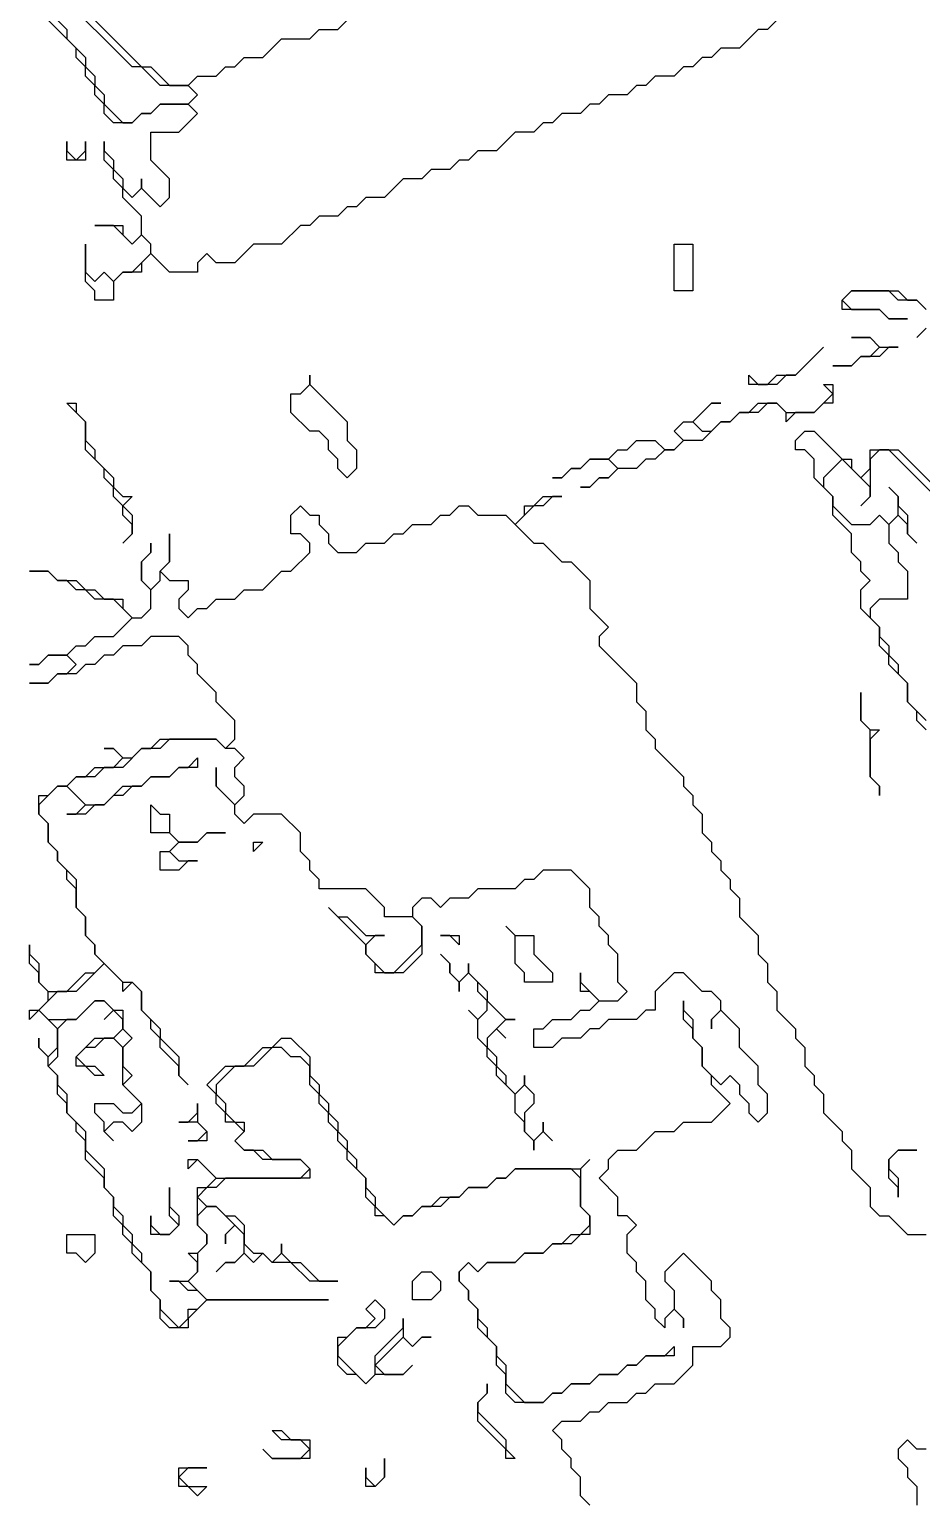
# Model space of a CAD drawing. Header units: metres. Extents: x 0 to 96.9, y 0 to 54.3.
# Drawn here: x 0 to 9.55, y 26.55 to 42.3 of the extents above; entities that cross this region are included whole.
import ezdxf

# ---------------------------------------------------------------- set-up
doc = ezdxf.new("R2010")
doc.units = ezdxf.units.M

msp = doc.modelspace()

# ---------------------------------------------------------------- linework, layer by layer
for points in [[(0.1, 42.6), (0.4, 42.3), (0.4, 42.2), (0.6, 42), (0.6, 41.9), (0.7, 41.8), (0.7, 41.7), (0.8, 41.6), (0.8, 41.5), (1, 41.3), (1.1, 41.3), (1.2, 41.4), (1.3, 41.4), (1.4, 41.5), (1.7, 41.5), (1.8, 41.6), (1.7, 41.7), (1.4, 41.7), (1.2, 41.9), (1.1, 41.9), (0.3, 42.7)], [(0.5, 42.6), (1.2, 41.9), (1.3, 41.9), (1.5, 41.7), (1.7, 41.7), (1.8, 41.8), (2, 41.8), (2.1, 41.9), (2.2, 41.9), (2.3, 42), (2.5, 42), (2.7, 42.2), (3, 42.2), (3.1, 42.3), (3.3, 42.3), (3.4, 42.4)], [(8, 42.4), (7.9, 42.3), (7.8, 42.3), (7.6, 42.1), (7.4, 42.1), (7.3, 42), (7.2, 42), (7.1, 41.9), (7, 41.9), (6.9, 41.8), (6.7, 41.8), (6.6, 41.7), (6.5, 41.7), (6.4, 41.6), (6.2, 41.6), (6.1, 41.5), (6, 41.5), (5.9, 41.4), (5.7, 41.4), (5.6, 41.3), (5.5, 41.3), (5.4, 41.2), (5.2, 41.2), (5, 41), (4.8, 41), (4.7, 40.9), (4.6, 40.9), (4.5, 40.8), (4.3, 40.8), (4.2, 40.7), (4, 40.7), (3.8, 40.5), (3.6, 40.5), (3.5, 40.4), (3.4, 40.4), (3.3, 40.3), (3.1, 40.3), (3, 40.2), (2.9, 40.2), (2.7, 40), (2.4, 40), (2.2, 39.8), (2, 39.8), (1.9, 39.9), (1.8, 39.8), (1.8, 39.7), (1.5, 39.7), (1.3, 39.9), (1.2, 39.8), (1.2, 39.7), (1, 39.7), (0.9, 39.6), (0.9, 39.4), (0.7, 39.4), (0.7, 39.5), (0.6, 39.6), (0.6, 40), (0.6, 39.7), (0.7, 39.6), (0.8, 39.7), (0.9, 39.6), (1, 39.7), (1.1, 39.7), (1.3, 39.9), (1.3, 40), (1.2, 40.1), (1.1, 40), (0.9, 40.2), (0.7, 40.2), (1, 40.2), (1, 40.1), (1.1, 40), (1.2, 40.1), (1.2, 40.3), (1, 40.5), (1, 40.6), (0.9, 40.7), (0.9, 40.8), (0.8, 40.9), (0.8, 41.1), (0.8, 41), (0.9, 40.9), (0.9, 40.8), (1, 40.7), (1, 40.6), (1.1, 40.5), (1.2, 40.6), (1.2, 40.7), (1.2, 40.6), (1.4, 40.4), (1.5, 40.5), (1.5, 40.7), (1.3, 40.9), (1.3, 41.2), (1.6, 41.2), (1.8, 41.4), (1.7, 41.5), (1.4, 41.5), (1.3, 41.4), (1.2, 41.4), (1.1, 41.3), (0.9, 41.3), (0.8, 41.4), (0.8, 41.5), (0.7, 41.6), (0.7, 41.7), (0.6, 41.8), (0.6, 41.9), (0.5, 42), (0.5, 42.1), (0.2, 42.4)], [(9.6, 39.3), (9.5, 39.4), (9.3, 39.4), (9.2, 39.5), (8.8, 39.5), (8.7, 39.4), (8.8, 39.3), (9.1, 39.3), (9.2, 39.2), (9.4, 39.2), (9.2, 39.2), (9.1, 39.3), (8.7, 39.3), (8.7, 39.4), (8.8, 39.5), (9.3, 39.5), (9.4, 39.4), (9.5, 39.4), (9.6, 39.3)], [(9.6, 39.1), (9.5, 39), (9.6, 39.1)], [(9.6, 34.8), (9.5, 34.9), (9.5, 35), (9.4, 35.1), (9.4, 35.3), (9.2, 35.5), (9.2, 35.6), (9.1, 35.7), (9.1, 35.9), (8.9, 36.1), (8.9, 36.3), (9, 36.4), (8.9, 36.5), (8.9, 36.6), (8.8, 36.7), (8.8, 36.9), (8.6, 37.1), (8.6, 37.3), (8.4, 37.5), (8.4, 37.7), (8.3, 37.8), (8.2, 37.8), (8.2, 37.9), (8.3, 38), (8.4, 38), (8.7, 37.7), (8.8, 37.7), (8.8, 37.6), (8.9, 37.5), (9, 37.6), (9, 37.8), (9.3, 37.8), (9.7, 37.4)], [(9.7, 37.3), (9.2, 37.8), (9.1, 37.8), (9, 37.7), (9, 37.3), (8.9, 37.2), (9, 37.3), (9, 37.4), (8.7, 37.7), (8.5, 37.5), (8.5, 37.4), (8.6, 37.3), (8.6, 37.2), (8.8, 37), (9, 37), (9.1, 37.1), (9.2, 37), (9.3, 37.1), (9.3, 37.3), (9.2, 37.4), (9.3, 37.3), (9.3, 37.2), (9.4, 37.1), (9.4, 36.9), (9.5, 36.8), (9.4, 36.9), (9.4, 37), (9.3, 37.1), (9.2, 37), (9.2, 36.8), (9.3, 36.7), (9.3, 36.6), (9.4, 36.5), (9.4, 36.2), (9.1, 36.2), (9, 36.1), (9, 36), (9.1, 35.9), (9.1, 35.8), (9.2, 35.7), (9.2, 35.6), (9.3, 35.5), (9.3, 35.4), (9.4, 35.3), (9.4, 35.1), (9.6, 34.9)], [(6, 26.5), (5.9, 26.6), (5.9, 26.8), (5.8, 26.9), (5.8, 27), (5.7, 27.1), (5.7, 27.2), (5.6, 27.3), (5.7, 27.4), (5.9, 27.4), (6, 27.5), (6.1, 27.5), (6.2, 27.6), (6.4, 27.6), (6.5, 27.7), (6.6, 27.7), (6.7, 27.8), (6.9, 27.8), (7.1, 28), (7.1, 28.2), (7.4, 28.2), (7.5, 28.3), (7.5, 28.4), (7.4, 28.5), (7.4, 28.7), (7.3, 28.8), (7.3, 28.9), (7, 29.2), (6.8, 29), (6.8, 28.9), (6.9, 28.8), (6.9, 28.6), (7, 28.5), (7, 28.4), (7, 28.5), (6.9, 28.6), (6.8, 28.5), (6.8, 28.4), (6.7, 28.5), (6.7, 28.6), (6.6, 28.7), (6.6, 28.9), (6.5, 29), (6.5, 29.1), (6.4, 29.2), (6.4, 29.4), (6.5, 29.5), (6.4, 29.6), (6.3, 29.6), (6.3, 29.8), (6.1, 30), (6.2, 30.1), (6.2, 30.2), (6.3, 30.3), (6.5, 30.3), (6.7, 30.5), (6.9, 30.5), (7, 30.6), (7.3, 30.6), (7.5, 30.8), (7.3, 31), (7.3, 31.1), (7.2, 31.2), (7.2, 31.4), (7.1, 31.5), (7.1, 31.6), (7, 31.7), (7, 31.9), (7, 31.8), (7.1, 31.7), (7.1, 31.5), (7.2, 31.4), (7.2, 31.2), (7.4, 31), (7.5, 31.1), (7.6, 31), (7.6, 30.9), (7.7, 30.8), (7.7, 30.7), (7.8, 30.6), (7.9, 30.7), (7.9, 30.9), (7.8, 31), (7.8, 31.2), (7.6, 31.4), (7.6, 31.6), (7.4, 31.8), (7.3, 31.7), (7.3, 31.6), (7.3, 31.7), (7.4, 31.8), (7.4, 31.9), (7.3, 32), (7.2, 32), (7, 32.2), (6.9, 32.2), (6.7, 32), (6.7, 31.8), (6.6, 31.8), (6.5, 31.7), (6.2, 31.7), (6.1, 31.6), (6, 31.6), (5.9, 31.5), (5.7, 31.5), (5.6, 31.4), (5.4, 31.4), (5.4, 31.6), (5.5, 31.6), (5.6, 31.7), (5.8, 31.7), (5.9, 31.8), (6, 31.8), (6.1, 31.9), (6, 32), (5.9, 32), (5.9, 32.2), (5.9, 32.1), (6.1, 31.9), (6.3, 31.9), (6.4, 32), (6.3, 32.1), (6.3, 32.4), (6.2, 32.5), (6.2, 32.6), (6.1, 32.7), (6.1, 32.8), (6, 32.9), (6, 33.1), (5.8, 33.3), (5.5, 33.3), (5.4, 33.2), (5.3, 33.2), (5.2, 33.1), (4.8, 33.1), (4.7, 33), (4.5, 33), (4.4, 32.9), (4.3, 33), (4.2, 33), (4.1, 32.9), (4.1, 32.8), (4.2, 32.7), (4.2, 32.4), (4, 32.2), (3.7, 32.2), (3.7, 32.3), (3.6, 32.4), (3.6, 32.5), (3.2, 32.9), (3.3, 32.8), (3.4, 32.8), (3.6, 32.6), (3.8, 32.6), (3.7, 32.6), (3.6, 32.5), (3.6, 32.4), (3.8, 32.2), (3.9, 32.2), (4.2, 32.5), (4.2, 32.7), (4.1, 32.8), (3.8, 32.8), (3.8, 32.9), (3.6, 33.1), (3.1, 33.1), (3.1, 33.2), (3, 33.3), (3, 33.4), (2.9, 33.5), (2.9, 33.7), (2.7, 33.9), (2.4, 33.9), (2.3, 33.8), (2.2, 33.9), (2.2, 34), (2, 34.2), (2, 34.4), (2, 34.2), (2.2, 34), (2.3, 34.1), (2.3, 34.2), (2.2, 34.3), (2.2, 34.4), (2.3, 34.5), (2.2, 34.6), (2.1, 34.6), (2, 34.7), (1.5, 34.7), (1.4, 34.6), (1.2, 34.6), (1, 34.4), (0.8, 34.4), (0.7, 34.3), (0.5, 34.3), (0.4, 34.2), (0.6, 34), (0.8, 34), (1, 34.2), (1.2, 34.2), (1.3, 34.3), (1.5, 34.3), (1.6, 34.4), (1.7, 34.4), (1.8, 34.5), (1.8, 34.4), (1.6, 34.4), (1.5, 34.3), (1.3, 34.3), (1.2, 34.2), (1.1, 34.2), (1, 34.1), (0.9, 34.1), (0.8, 34), (0.7, 34), (0.6, 33.9), (0.4, 33.9), (0.5, 33.9), (0.6, 34), (0.4, 34.2), (0.3, 34.2), (0.1, 34), (0.1, 33.9), (0.2, 33.8), (0.2, 33.6), (0.3, 33.5), (0.3, 33.4), (0.5, 33.2), (0.5, 32.9), (0.6, 32.8), (0.6, 32.6), (0.7, 32.5), (0.7, 32.4), (1, 32.1), (1.1, 32.1), (1.2, 32), (1.2, 31.8), (1.4, 31.6), (1.4, 31.5), (1.6, 31.3), (1.6, 31.1), (1.7, 31), (1.6, 31.1), (1.6, 31.2), (1.4, 31.4), (1.4, 31.5), (1.3, 31.6), (1.3, 31.7), (1.2, 31.8), (1.2, 32), (1.1, 32.1), (1, 32), (1, 32.1), (0.8, 32.3), (0.5, 32), (0.3, 32), (0.1, 31.8), (0.2, 31.7), (0.5, 31.7), (0.7, 31.9), (0.8, 31.9), (0.9, 31.8), (1, 31.8), (1, 31.6), (1.1, 31.5), (1, 31.4), (1, 31.2), (1.1, 31.1), (1, 31), (1.2, 30.8), (1.2, 30.6), (1.1, 30.5), (1, 30.6), (0.9, 30.6), (0.8, 30.5), (0.9, 30.4), (0.8, 30.5), (0.8, 30.6), (0.7, 30.7), (0.7, 30.8), (0.9, 30.8), (1, 30.7), (1.1, 30.7), (1.2, 30.8), (1, 31), (1, 31.4), (0.9, 31.5), (0.8, 31.5), (0.7, 31.4), (0.6, 31.4), (0.5, 31.3), (0.6, 31.2), (0.7, 31.2), (0.8, 31.1), (0.7, 31.1), (0.6, 31.2), (0.5, 31.2), (0.5, 31.3), (0.7, 31.5), (0.9, 31.5), (1, 31.6), (1, 31.7), (0.9, 31.8), (0.8, 31.7), (0.9, 31.8), (0.8, 31.9), (0.7, 31.9), (0.5, 31.7), (0.4, 31.7), (0.3, 31.6), (0.3, 31.3), (0.2, 31.2), (0.3, 31.1), (0.3, 31), (0.4, 30.9), (0.4, 30.7), (0.6, 30.5), (0.6, 30.3), (0.8, 30.1), (0.8, 29.9), (0.9, 29.8), (0.9, 29.7), (1, 29.6), (1, 29.5), (1.1, 29.4), (1.1, 29.3), (1.2, 29.2), (1.2, 29.1), (1.3, 29), (1.3, 28.8), (1.4, 28.7), (1.4, 28.6), (1.6, 28.4), (1.7, 28.5), (1.7, 28.6), (1.8, 28.6), (1.9, 28.7), (1.8, 28.8), (1.7, 28.8), (1.6, 28.9), (1.5, 28.9), (1.7, 28.9), (1.8, 29), (1.8, 29.1), (1.7, 29.2), (1.8, 29.2), (1.9, 29.3), (1.9, 29.4), (1.8, 29.5), (1.8, 29.9), (1.9, 29.9), (2, 30), (1.8, 30.2), (1.7, 30.1), (1.7, 30.2), (1.8, 30.2), (2, 30), (2.9, 30), (3, 30.1), (2.9, 30.2), (2.5, 30.2), (2.4, 30.3), (2.3, 30.3), (2.2, 30.4), (2.3, 30.5), (2.2, 30.6), (2.1, 30.6), (2.1, 30.7), (2, 30.8), (2, 30.9), (1.9, 31), (2.1, 31.2), (2.3, 31.2), (2.5, 31.4), (2.6, 31.4), (2.7, 31.5), (2.8, 31.5), (3, 31.3), (3, 31.1), (3.1, 31), (3.1, 30.9), (3.2, 30.8), (3.2, 30.7), (3.3, 30.6), (3.3, 30.5), (3.4, 30.4), (3.4, 30.3), (3.5, 30.2), (3.5, 30.1), (3.6, 30), (3.6, 29.9), (3.7, 29.8), (3.7, 29.7), (3.9, 29.5), (4, 29.6), (4.1, 29.6), (4.2, 29.7), (4.3, 29.7), (4.4, 29.8), (4.6, 29.8), (4.7, 29.9), (4.9, 29.9), (5, 30), (5.1, 30), (5.2, 30.1), (5.9, 30.1), (6, 30.2), (5.9, 30.1), (5.9, 29.7), (6, 29.6), (6, 29.4), (5.9, 29.4), (5.8, 29.3), (5.6, 29.3), (5.5, 29.2), (5.3, 29.2), (5.2, 29.1), (4.9, 29.1), (4.8, 29), (4.7, 29.1), (4.6, 29), (4.6, 28.9), (4.7, 28.8), (4.7, 28.7), (4.8, 28.6), (4.8, 28.5), (4.9, 28.4), (4.9, 28.3), (5, 28.2), (5, 28.1), (5.1, 28), (5.1, 27.8), (5.3, 27.6), (5.5, 27.6), (5.6, 27.7), (5.7, 27.7), (5.8, 27.8), (6, 27.8), (6.1, 27.9), (6.3, 27.9), (6.4, 28), (6.5, 28), (6.6, 28.1), (6.8, 28.1), (6.9, 28.2), (6.9, 28.1), (6.6, 28.1), (6.5, 28), (6.4, 28), (6.3, 27.9), (6.1, 27.9), (6, 27.8), (5.8, 27.8), (5.7, 27.7), (5.6, 27.7), (5.5, 27.6), (5.2, 27.6), (5.1, 27.7), (5.1, 27.9), (5, 28), (5, 28.2), (4.8, 28.4), (4.8, 28.6), (4.7, 28.7), (4.7, 28.8), (4.6, 28.9), (4.6, 29), (4.7, 29.1), (4.8, 29), (4.9, 29.1), (5.2, 29.1), (5.3, 29.2), (5.5, 29.2), (5.6, 29.3), (5.7, 29.3), (5.8, 29.4), (5.9, 29.4), (6, 29.5), (6, 29.6), (5.9, 29.7), (5.9, 30), (5.8, 30.1), (5.2, 30.1), (5.1, 30), (5, 30), (4.9, 29.9), (4.7, 29.9), (4.6, 29.8), (4.5, 29.8), (4.4, 29.7), (4.2, 29.7), (4.1, 29.6), (4, 29.6), (3.9, 29.5), (3.8, 29.6), (3.7, 29.6), (3.7, 29.7), (3.6, 29.8), (3.6, 30), (3.4, 30.2), (3.4, 30.3), (3.3, 30.4), (3.3, 30.5), (3.2, 30.6), (3.2, 30.7), (3.1, 30.8), (3.1, 30.9), (3, 31), (3, 31.2), (2.9, 31.3), (2.8, 31.3), (2.7, 31.4), (2.6, 31.4), (2.4, 31.2), (2.2, 31.2), (2, 31), (2, 30.9), (2.1, 30.8), (2.1, 30.7), (2.2, 30.6), (2.3, 30.6), (2.3, 30.5), (2.2, 30.4), (2.3, 30.3), (2.5, 30.3), (2.6, 30.2), (2.9, 30.2), (3, 30.1), (3, 30), (2.1, 30), (2, 29.9), (1.9, 29.9), (1.8, 29.8), (1.9, 29.7), (2, 29.7), (2.1, 29.6), (2.2, 29.6), (2.3, 29.5), (2.3, 29.3), (2.4, 29.2), (2.5, 29.2), (2.6, 29.1), (2.7, 29.2), (2.7, 29.3), (2.7, 29.2), (2.8, 29.1), (2.9, 29.1), (3.1, 28.9), (3.3, 28.9), (3, 28.9), (2.8, 29.1), (2.6, 29.1), (2.5, 29.2), (2.4, 29.1), (2.3, 29.2), (2.2, 29.1), (2.1, 29.1), (2, 29), (2.1, 29.1), (2.2, 29.1), (2.3, 29.2), (2.3, 29.4), (2.2, 29.5), (2.1, 29.4), (2.1, 29.3), (2.1, 29.4), (2.2, 29.5), (2, 29.7), (1.9, 29.7), (1.8, 29.6), (1.8, 29.5), (1.9, 29.4), (1.9, 29.3), (1.8, 29.2), (1.8, 29), (1.7, 28.9), (1.9, 28.7), (3.2, 28.7), (1.9, 28.7), (1.7, 28.5), (1.7, 28.4), (1.5, 28.4), (1.4, 28.5), (1.4, 28.7), (1.3, 28.8), (1.3, 29), (1.1, 29.2), (1.1, 29.3), (1, 29.4), (1, 29.5), (0.9, 29.6), (0.9, 29.8), (0.8, 29.9), (0.8, 30), (0.6, 30.2), (0.6, 30.4), (0.5, 30.5), (0.5, 30.6), (0.4, 30.7), (0.4, 30.8), (0.3, 30.9), (0.3, 31.1), (0.2, 31.2), (0.2, 31.3), (0.1, 31.4), (0.1, 31.5), (0.1, 31.4), (0.2, 31.3), (0.3, 31.4), (0.3, 31.6), (0.1, 31.8), (0, 31.7), (0, 31.8), (0.1, 31.8), (0.2, 31.9), (0.2, 32), (0.1, 32.1), (0.1, 32.2), (0, 32.3), (0, 32.5), (0, 32.4), (0.1, 32.3), (0.1, 32.1), (0.2, 32), (0.4, 32), (0.6, 32.2), (0.7, 32.2), (0.8, 32.3), (0.7, 32.4), (0.7, 32.5), (0.6, 32.6), (0.6, 32.8), (0.5, 32.9), (0.5, 33.1), (0.4, 33.2), (0.4, 33.3), (0.3, 33.4), (0.3, 33.5), (0.2, 33.6), (0.2, 33.8), (0.1, 33.9), (0.1, 34.1), (0.2, 34.1), (0.3, 34.2), (0.4, 34.2), (0.5, 34.3), (0.6, 34.3), (0.7, 34.4), (0.9, 34.4), (1, 34.5), (0.9, 34.6), (0.8, 34.6), (0.9, 34.6), (1, 34.5), (1.1, 34.5), (1.2, 34.6), (1.3, 34.6), (1.4, 34.7), (2, 34.7), (2.1, 34.6), (2.2, 34.7), (2.2, 34.9), (2, 35.1), (2, 35.2), (1.8, 35.4), (1.8, 35.5), (1.7, 35.6), (1.7, 35.7), (1.6, 35.8), (1.3, 35.8), (1.2, 35.7), (1, 35.7), (0.9, 35.6), (0.8, 35.6), (0.7, 35.5), (0.6, 35.5), (0.5, 35.4), (0.3, 35.4), (0.2, 35.3), (0, 35.3), (0.2, 35.3), (0.3, 35.4), (0.4, 35.4), (0.5, 35.5), (0.4, 35.6), (0.2, 35.6), (0.1, 35.5), (0, 35.5), (0.1, 35.5), (0.2, 35.6), (0.4, 35.6), (0.5, 35.7), (0.6, 35.7), (0.7, 35.8), (0.9, 35.8), (1.1, 36), (0.9, 36.2), (0.7, 36.2), (0.6, 36.3), (0.5, 36.3), (0.4, 36.4), (0.3, 36.4), (0.2, 36.5), (0, 36.5), (0.2, 36.5), (0.3, 36.4), (0.5, 36.4), (0.6, 36.3), (0.7, 36.3), (0.8, 36.2), (1, 36.2), (1, 36.1), (1.1, 36), (1.2, 36), (1.3, 36.1), (1.3, 36.3), (1.2, 36.4), (1.2, 36.6), (1.3, 36.7), (1.3, 36.8), (1.3, 36.7), (1.2, 36.6), (1.2, 36.4), (1.3, 36.3), (1.4, 36.4), (1.4, 36.5), (1.5, 36.6), (1.5, 36.9), (1.5, 36.6), (1.4, 36.5), (1.5, 36.4), (1.7, 36.4), (1.7, 36.3), (1.6, 36.2), (1.6, 36.1), (1.7, 36), (1.8, 36.1), (1.9, 36.1), (2, 36.2), (2.2, 36.2), (2.3, 36.3), (2.5, 36.3), (2.7, 36.5), (2.8, 36.5), (3, 36.7), (3, 36.8), (2.9, 36.9), (2.8, 36.9), (2.8, 37.1), (2.9, 37.2), (3, 37.1), (3.1, 37.1), (3.1, 37), (3.2, 36.9), (3.2, 36.8), (3.3, 36.7), (3.5, 36.7), (3.6, 36.8), (3.8, 36.8), (3.9, 36.9), (4, 36.9), (4.1, 37), (4.3, 37), (4.4, 37.1), (4.5, 37.1), (4.6, 37.2), (4.7, 37.2), (4.8, 37.1), (5.1, 37.1), (5.2, 37), (5.3, 37.1), (5.3, 37.2), (5.4, 37.2), (5.5, 37.3), (5.7, 37.3), (5.6, 37.3), (5.5, 37.2), (5.4, 37.2), (5.2, 37), (5.4, 36.8), (5.5, 36.8), (5.7, 36.6), (5.8, 36.6), (6, 36.4), (6, 36.1), (6.2, 35.9), (6.1, 35.8), (6.1, 35.7), (6.5, 35.3), (6.5, 35.1), (6.6, 35), (6.6, 34.8), (6.7, 34.7), (6.7, 34.6), (7, 34.3), (7, 34.2), (7.1, 34.1), (7.1, 34), (7.2, 33.9), (7.2, 33.7), (7.3, 33.6), (7.3, 33.5), (7.4, 33.4), (7.4, 33.3), (7.5, 33.2), (7.5, 33.1), (7.6, 33), (7.6, 32.8), (7.8, 32.6), (7.8, 32.4), (7.9, 32.3), (7.9, 32.1), (8, 32), (8, 31.8), (8.2, 31.6), (8.2, 31.5), (8.3, 31.4), (8.3, 31.2), (8.4, 31.1), (8.4, 31), (8.5, 30.9), (8.5, 30.7), (8.7, 30.5), (8.7, 30.4), (8.8, 30.3), (8.8, 30.1), (9, 29.9), (9, 29.7), (9.1, 29.6), (9.2, 29.6), (9.4, 29.4), (9.6, 29.4)], [(9.6, 27.1), (9.5, 27.1), (9.4, 27.2), (9.3, 27.1), (9.3, 27), (9.4, 26.9), (9.4, 26.8), (9.5, 26.7), (9.5, 26.5)]]:
    msp.add_lwpolyline(points)
for points in [[(0.4, 40.9), (0.4, 41.1), (0.4, 41), (0.5, 40.9), (0.6, 41), (0.6, 41.1), (0.6, 40.9)], [(6.9, 39.5), (6.9, 40), (7.1, 40), (7.1, 39.5)], [(8.6, 38.7), (8.8, 38.7), (8.9, 38.8), (9, 38.8), (9.1, 38.9), (9, 39), (8.8, 39), (9, 39), (9.1, 38.9), (9.3, 38.9), (9.2, 38.9), (9.1, 38.8), (8.9, 38.8), (8.8, 38.7)], [(7.7, 38.5), (7.7, 38.6), (7.8, 38.5), (7.9, 38.5), (8, 38.6), (8.2, 38.6), (8.5, 38.9), (8.2, 38.6), (8.1, 38.6), (8, 38.5)], [(3.4, 37.5), (3.3, 37.6), (3.3, 37.7), (3.2, 37.8), (3.2, 37.9), (3.1, 38), (3, 38), (2.8, 38.2), (2.8, 38.4), (2.9, 38.4), (3, 38.5), (3, 38.6), (3, 38.5), (3.4, 38.1), (3.4, 37.9), (3.5, 37.8), (3.5, 37.6)], [(5.9, 37.4), (6, 37.4), (6.1, 37.5), (6.2, 37.5), (6.3, 37.6), (6.2, 37.7), (6, 37.7), (5.9, 37.6), (5.8, 37.6), (5.7, 37.5), (5.6, 37.5), (5.7, 37.5), (5.8, 37.6), (5.9, 37.6), (6, 37.7), (6.2, 37.7), (6.3, 37.8), (6.4, 37.8), (6.5, 37.9), (6.7, 37.9), (6.8, 37.8), (6.9, 37.8), (7, 37.9), (6.9, 38), (7, 38.1), (7.1, 38.1), (7.3, 38.3), (7.4, 38.3), (7.3, 38.3), (7.1, 38.1), (7.2, 38), (7.3, 38), (7.4, 38.1), (7.5, 38.1), (7.6, 38.2), (7.7, 38.2), (7.8, 38.3), (8, 38.3), (8.1, 38.2), (8.4, 38.2), (8.6, 38.4), (8.5, 38.5), (8.6, 38.5), (8.6, 38.3), (8.5, 38.3), (8.4, 38.2), (8.2, 38.2), (8.1, 38.1), (8.1, 38.2), (8, 38.3), (7.9, 38.3), (7.8, 38.2), (7.6, 38.2), (7.5, 38.1), (7.4, 38.1), (7.2, 37.9), (7, 37.9), (6.9, 37.8), (6.8, 37.8), (6.7, 37.7), (6.6, 37.7), (6.5, 37.6), (6.3, 37.6), (6.2, 37.5), (6.1, 37.5), (6, 37.4)], [(1, 36.8), (1.1, 36.9), (1.1, 37), (1, 37.1), (1, 37.2), (0.9, 37.3), (0.9, 37.4), (0.8, 37.5), (0.8, 37.6), (0.6, 37.8), (0.6, 38.1), (0.4, 38.3), (0.5, 38.3), (0.5, 38.2), (0.6, 38.1), (0.6, 37.9), (0.7, 37.8), (0.7, 37.7), (0.9, 37.5), (0.9, 37.4), (1, 37.3), (1.1, 37.3), (1, 37.2), (1.1, 37.1), (1.1, 36.9)], [(9.1, 34.1), (9.1, 34.2), (9, 34.3), (9, 34.8), (8.9, 34.9), (8.9, 35.2), (8.9, 34.9), (9, 34.8), (9.1, 34.8), (9, 34.7), (9, 34.3), (9.1, 34.2)], [(1.4, 33.3), (1.4, 33.5), (1.5, 33.5), (1.6, 33.6), (1.5, 33.7), (1.3, 33.7), (1.3, 34), (1.4, 33.9), (1.5, 33.9), (1.5, 33.7), (1.6, 33.6), (1.8, 33.6), (1.9, 33.7), (2.1, 33.7), (1.9, 33.7), (1.8, 33.6), (1.6, 33.6), (1.5, 33.5), (1.6, 33.4), (1.8, 33.4), (1.7, 33.4), (1.6, 33.3)], [(2.4, 33.5), (2.4, 33.6), (2.5, 33.6)], [(5.3, 32.1), (5.3, 32.2), (5.2, 32.3), (5.2, 32.6), (5.1, 32.7), (5.2, 32.6), (5.4, 32.6), (5.4, 32.4), (5.6, 32.2), (5.6, 32.1)], [(4.6, 32.5), (4.5, 32.6), (4.4, 32.6), (4.6, 32.6)], [(5.4, 30.3), (5.4, 30.4), (5.3, 30.5), (5.3, 30.6), (5.2, 30.7), (5.2, 30.9), (5, 31.1), (5, 31.2), (4.9, 31.3), (4.9, 31.4), (4.8, 31.5), (4.8, 31.7), (4.7, 31.8), (4.8, 31.7), (4.9, 31.8), (4.9, 31.9), (4.8, 32), (4.8, 32.1), (4.7, 32.2), (4.6, 32.1), (4.6, 32), (4.6, 32.1), (4.5, 32.2), (4.5, 32.3), (4.4, 32.4), (4.5, 32.3), (4.5, 32.2), (4.6, 32.1), (4.7, 32.2), (4.7, 32.3), (4.7, 32.2), (4.9, 32), (4.9, 31.9), (5.1, 31.7), (5.2, 31.7), (5.1, 31.7), (5, 31.6), (5.1, 31.5), (5, 31.6), (4.9, 31.5), (4.9, 31.4), (5, 31.3), (5, 31.2), (5.1, 31.1), (5.1, 31), (5.2, 30.9), (5.3, 31), (5.3, 31.1), (5.3, 31), (5.4, 30.9), (5.4, 30.8), (5.3, 30.7), (5.3, 30.5), (5.4, 30.4), (5.5, 30.5), (5.5, 30.6), (5.5, 30.5), (5.6, 30.4), (5.5, 30.5), (5.4, 30.4)], [(1.7, 30.4), (1.8, 30.4), (1.9, 30.5), (1.8, 30.6), (1.6, 30.6), (1.7, 30.6), (1.8, 30.7), (1.8, 30.8), (1.8, 30.6), (1.9, 30.5), (1.9, 30.4)], [(9.3, 29.8), (9.3, 29.9), (9.2, 30), (9.2, 30.2), (9.3, 30.3), (9.5, 30.3), (9.3, 30.3), (9.2, 30.2), (9.2, 30.1), (9.3, 30)], [(1.3, 29.4), (1.3, 29.6), (1.3, 29.5), (1.4, 29.4), (1.5, 29.4), (1.6, 29.5), (1.5, 29.6), (1.5, 29.9), (1.5, 29.7), (1.6, 29.6), (1.6, 29.5), (1.5, 29.4)], [(0.6, 29.1), (0.5, 29.2), (0.4, 29.2), (0.4, 29.4), (0.7, 29.4), (0.7, 29.2)], [(4.1, 28.7), (4.1, 28.9), (4.2, 29), (4.3, 29), (4.4, 28.9), (4.4, 28.8), (4.3, 28.7)], [(3.6, 27.8), (3.5, 27.9), (3.4, 27.9), (3.3, 28), (3.3, 28.3), (3.4, 28.3), (3.5, 28.4), (3.6, 28.4), (3.7, 28.5), (3.6, 28.6), (3.7, 28.7), (3.8, 28.6), (3.8, 28.5), (3.7, 28.4), (3.5, 28.4), (3.3, 28.2), (3.3, 28.1), (3.6, 27.8), (3.7, 27.9), (3.7, 28.1), (4, 28.4), (4, 28.5), (4, 28.3), (4.1, 28.2), (4.2, 28.3), (4.3, 28.3), (4.2, 28.3), (4.1, 28.2), (4, 28.3), (3.7, 28), (3.8, 27.9), (4, 27.9), (4.1, 28), (4, 27.9), (3.7, 27.9)], [(5.1, 27), (5.1, 27.1), (4.8, 27.4), (4.8, 27.6), (4.9, 27.7), (4.9, 27.8), (4.9, 27.7), (4.8, 27.6), (4.8, 27.5), (5.1, 27.2), (5.1, 27.1), (5.2, 27)], [(2.6, 27), (2.5, 27.1), (2.6, 27), (2.9, 27), (3, 27.1), (2.9, 27.2), (2.7, 27.2), (2.6, 27.3), (2.7, 27.3), (2.8, 27.2), (3, 27.2), (3, 27)], [(3.6, 26.7), (3.6, 26.9), (3.6, 26.8), (3.7, 26.7), (3.8, 26.8), (3.8, 27), (3.8, 26.8), (3.7, 26.7)], [(1.8, 26.6), (1.7, 26.7), (1.6, 26.7), (1.6, 26.9), (1.9, 26.9), (1.7, 26.9), (1.6, 26.8), (1.7, 26.7), (1.9, 26.7)]]:
    msp.add_lwpolyline(points, close=True)

doc.saveas('drawing.dxf')
